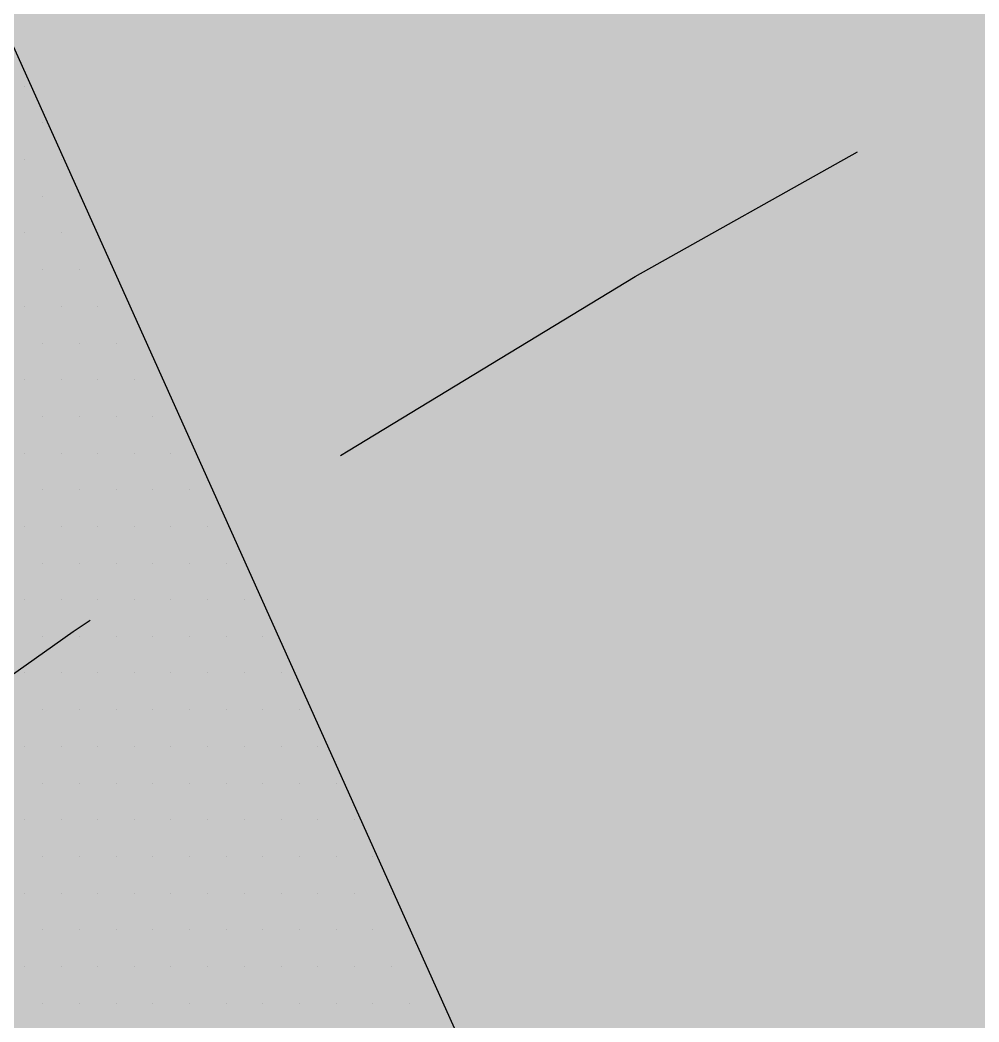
# Paper-space layout 'Layout1' of a CAD drawing. Extents: x -43 to 2298, y -18 to 768.
# Drawn here: x 134.243 to 135.683, y 266.07 to 267.574 of the extents above; entities that cross this region are included whole.
import ezdxf

# ---------------------------------------------------------------- set-up
doc = ezdxf.new("R2010")
doc.units = 0
doc.header["$LTSCALE"] = 2
doc.linetypes.add('CACHEX2', pattern=[0.75, 0.5, -0.25])
doc.layers.add('CARTOUCHE', color=7, linetype='Continuous')
doc.layers.add('LOGO', color=7, linetype='Continuous')

# ---------------------------------------------------------------- blocks, each defined once
blk = doc.blocks.new('A$C715108E3')
at = {"layer": 'LOGO', "color": 131}
for p, q in [((-19.5603, -4.2494), (-19.5603, -4.2494)), ((-19.5146, -4.3407), (-19.5146, -4.3407)), ((-19.5603, -4.4331), (-19.5603, -4.4331)), ((-19.469, -4.4331), (-19.469, -4.4331)), ((-19.5146, -4.5245), (-19.5146, -4.5245)), ((-19.4228, -4.5245), (-19.4228, -4.5245)), ((-19.5603, -4.6156), (-19.5603, -4.6156)), ((-19.469, -4.6156), (-19.469, -4.6156)), ((-19.5146, -4.7082), (-19.5146, -4.7082)), ((-19.4228, -4.7082), (-19.4228, -4.7082)), ((-19.5603, -4.7997), (-19.5603, -4.7997)), ((-19.469, -4.7997), (-19.469, -4.7997)), ((-19.377, -4.7997), (-19.377, -4.7997)), ((-19.5146, -4.892), (-19.5146, -4.892)), ((-19.4228, -4.892), (-19.4228, -4.892)), ((-19.3313, -4.892), (-19.3313, -4.892)), ((-19.5603, -4.9833), (-19.5603, -4.9833)), ((-19.469, -4.9833), (-19.469, -4.9833)), ((-19.377, -4.9833), (-19.377, -4.9833)), ((-19.2852, -4.9833), (-19.2852, -4.9833)), ((-19.5146, -5.0748), (-19.5146, -5.0748)), ((-19.4228, -5.0748), (-19.4228, -5.0748)), ((-19.3313, -5.0748), (-19.3313, -5.0748)), ((-19.2395, -5.0748), (-19.2395, -5.0748)), ((-19.5603, -5.1674), (-19.5603, -5.1674)), ((-19.469, -5.1674), (-19.469, -5.1674)), ((-19.377, -5.1674), (-19.377, -5.1674)), ((-19.2852, -5.1674), (-19.2852, -5.1674)), ((-19.1941, -5.1674), (-19.1941, -5.1674)), ((-19.5146, -5.2586), (-19.5146, -5.2586)), ((-19.4228, -5.2586), (-19.4228, -5.2586)), ((-19.3313, -5.2586), (-19.3313, -5.2586)), ((-19.2395, -5.2586), (-19.2395, -5.2586)), ((-19.1476, -5.2586), (-19.1476, -5.2586)), ((-19.5603, -5.3499), (-19.5603, -5.3499)), ((-19.469, -5.3499), (-19.469, -5.3499)), ((-19.377, -5.3499), (-19.377, -5.3499)), ((-19.2852, -5.3499), (-19.2852, -5.3499)), ((-19.1941, -5.3499), (-19.1941, -5.3499)), ((-19.1019, -5.3499), (-19.1019, -5.3499)), ((-19.5146, -5.4423), (-19.5146, -5.4423)), ((-19.4228, -5.4423), (-19.4228, -5.4423)), ((-19.3313, -5.4423), (-19.3313, -5.4423)), ((-19.2395, -5.4423), (-19.2395, -5.4423)), ((-19.1476, -5.4423), (-19.1476, -5.4423)), ((-19.0562, -5.4423), (-19.0562, -5.4423)), ((-19.5603, -5.5339), (-19.5603, -5.5339)), ((-19.469, -5.5339), (-19.469, -5.5339)), ((-19.377, -5.5339), (-19.377, -5.5339)), ((-19.2852, -5.5339), (-19.2852, -5.5339)), ((-19.1941, -5.5339), (-19.1941, -5.5339)), ((-19.1019, -5.5339), (-19.1019, -5.5339)), ((-19.0101, -5.5339), (-19.0101, -5.5339)), ((-19.5146, -5.625), (-19.5146, -5.625)), ((-19.4228, -5.625), (-19.4228, -5.625)), ((-19.3313, -5.625), (-19.3313, -5.625)), ((-19.2395, -5.625), (-19.2395, -5.625)), ((-19.1476, -5.625), (-19.1476, -5.625)), ((-19.0562, -5.625), (-19.0562, -5.625)), ((-18.9643, -5.625), (-18.9643, -5.625)), ((-19.5603, -5.7174), (-19.5603, -5.7174)), ((-19.469, -5.7174), (-19.469, -5.7174)), ((-19.377, -5.7174), (-19.377, -5.7174)), ((-19.2852, -5.7174), (-19.2852, -5.7174)), ((-19.1941, -5.7174), (-19.1941, -5.7174)), ((-19.1019, -5.7174), (-19.1019, -5.7174)), ((-19.0101, -5.7174), (-19.0101, -5.7174)), ((-18.9188, -5.7174), (-18.9188, -5.7174)), ((-19.5146, -5.8091), (-19.5146, -5.8091)), ((-19.4228, -5.8091), (-19.4228, -5.8091)), ((-19.3313, -5.8091), (-19.3313, -5.8091)), ((-19.2395, -5.8091), (-19.2395, -5.8091)), ((-19.1476, -5.8091), (-19.1476, -5.8091)), ((-19.0562, -5.8091), (-19.0562, -5.8091)), ((-18.9643, -5.8091), (-18.9643, -5.8091)), ((-18.8723, -5.8091), (-18.8723, -5.8091)), ((-19.5603, -5.9003), (-19.5603, -5.9003)), ((-19.469, -5.9003), (-19.469, -5.9003)), ((-19.377, -5.9003), (-19.377, -5.9003)), ((-19.2852, -5.9003), (-19.2852, -5.9003)), ((-19.1941, -5.9003), (-19.1941, -5.9003)), ((-19.1019, -5.9003), (-19.1019, -5.9003)), ((-19.0101, -5.9003), (-19.0101, -5.9003)), ((-18.9188, -5.9003), (-18.9188, -5.9003)), ((-18.8268, -5.9003), (-18.8268, -5.9003)), ((-19.5146, -5.9927), (-19.5146, -5.9927)), ((-19.4228, -5.9927), (-19.4228, -5.9927)), ((-19.3313, -5.9927), (-19.3313, -5.9927)), ((-19.2395, -5.9927), (-19.2395, -5.9927)), ((-19.1476, -5.9927), (-19.1476, -5.9927)), ((-19.0562, -5.9927), (-19.0562, -5.9927)), ((-18.9643, -5.9927), (-18.9643, -5.9927)), ((-18.8723, -5.9927), (-18.8723, -5.9927)), ((-18.7812, -5.9927), (-18.7812, -5.9927)), ((-19.5603, -6.0842), (-19.5603, -6.0842)), ((-19.469, -6.0842), (-19.469, -6.0842)), ((-19.377, -6.0842), (-19.377, -6.0842)), ((-19.2852, -6.0842), (-19.2852, -6.0842)), ((-19.1941, -6.0842), (-19.1941, -6.0842)), ((-19.1019, -6.0842), (-19.1019, -6.0842)), ((-19.0101, -6.0842), (-19.0101, -6.0842)), ((-18.9188, -6.0842), (-18.9188, -6.0842)), ((-18.8268, -6.0842), (-18.8268, -6.0842)), ((-18.7349, -6.0842), (-18.7349, -6.0842)), ((-19.5146, -6.1753), (-19.5146, -6.1753)), ((-19.4228, -6.1753), (-19.4228, -6.1753)), ((-19.3313, -6.1753), (-19.3313, -6.1753)), ((-19.2395, -6.1753), (-19.2395, -6.1753)), ((-19.1476, -6.1753), (-19.1476, -6.1753)), ((-19.0562, -6.1753), (-19.0562, -6.1753)), ((-18.9643, -6.1753), (-18.9643, -6.1753)), ((-18.8723, -6.1753), (-18.8723, -6.1753)), ((-18.7812, -6.1753), (-18.7812, -6.1753)), ((-18.689, -6.1753), (-18.689, -6.1753)), ((-19.5603, -6.2678), (-19.5603, -6.2678)), ((-19.469, -6.2678), (-19.469, -6.2678)), ((-19.377, -6.2678), (-19.377, -6.2678)), ((-19.2852, -6.2678), (-19.2852, -6.2678)), ((-19.1941, -6.2678), (-19.1941, -6.2678)), ((-19.1019, -6.2678), (-19.1019, -6.2678)), ((-19.0101, -6.2678), (-19.0101, -6.2678)), ((-18.9188, -6.2678), (-18.9188, -6.2678)), ((-18.8268, -6.2678), (-18.8268, -6.2678)), ((-18.7349, -6.2678), (-18.7349, -6.2678)), ((-18.6431, -6.2678), (-18.6431, -6.2678)), ((-19.5146, -6.3593), (-19.5146, -6.3593)), ((-19.4228, -6.3593), (-19.4228, -6.3593)), ((-19.3313, -6.3593), (-19.3313, -6.3593)), ((-19.2395, -6.3593), (-19.2395, -6.3593)), ((-19.1476, -6.3593), (-19.1476, -6.3593)), ((-19.0562, -6.3593), (-19.0562, -6.3593)), ((-18.9643, -6.3593), (-18.9643, -6.3593)), ((-18.8723, -6.3593), (-18.8723, -6.3593)), ((-18.7812, -6.3593), (-18.7812, -6.3593)), ((-18.689, -6.3593), (-18.689, -6.3593)), ((-18.5974, -6.3593), (-18.5974, -6.3593)), ((-19.5603, -6.4508), (-19.5603, -6.4508)), ((-19.469, -6.4508), (-19.469, -6.4508)), ((-19.377, -6.4508), (-19.377, -6.4508)), ((-19.2852, -6.4508), (-19.2852, -6.4508)), ((-19.1941, -6.4508), (-19.1941, -6.4508)), ((-19.1019, -6.4508), (-19.1019, -6.4508)), ((-19.0101, -6.4508), (-19.0101, -6.4508)), ((-18.9188, -6.4508), (-18.9188, -6.4508)), ((-18.8268, -6.4508), (-18.8268, -6.4508)), ((-18.7349, -6.4508), (-18.7349, -6.4508)), ((-18.6431, -6.4508), (-18.6431, -6.4508)), ((-19.5146, -6.543), (-19.5146, -6.543)), ((-19.4228, -6.543), (-19.4228, -6.543)), ((-19.3313, -6.543), (-19.3313, -6.543)), ((-19.2395, -6.543), (-19.2395, -6.543)), ((-19.1476, -6.543), (-19.1476, -6.543)), ((-19.0562, -6.543), (-19.0562, -6.543)), ((-18.9643, -6.543), (-18.9643, -6.543)), ((-18.8723, -6.543), (-18.8723, -6.543)), ((-18.7812, -6.543), (-18.7812, -6.543)), ((-18.689, -6.543), (-18.689, -6.543)), ((-18.5974, -6.543), (-18.5974, -6.543))]:
    blk.add_line(p, q, dxfattribs=at)
blk.add_lwpolyline([(-17.1584, -8.2441), (-18.0286, -7.9298), (-18.0526, -7.5674), (-19.5918, -4.1428), (-19.9715, -4.6917), (-20.3358, -5.3705), (-20.5244, -6.0493), (-18.8268, -9.8581), (-21.759, -9.5491), (-21.8471, -10.1027), (-21.9097, -10.8565), (-21.9352, -11.1957), (-19.0429, -11.5482), (-21.5982, -15.1374), (-21.3595, -15.879), (-21.1447, -16.5576), (-21.0193, -16.9601), (-20.5289, -16.3696), (-17.1333, -11.706)], dxfattribs=at)
blk = doc.blocks.new('A$C581E6685')
at = {"layer": 'LOGO', "color": 32, "linetype": 'CACHEX2', "ltscale": 1.5}
blk.add_ellipse((-38.0538, 23.8138), major_axis=(-19.0311, -3.534), ratio=0.590567, dxfattribs=at)
at = {"layer": 'LOGO', "color": 32}
blk.add_ellipse((-37.6144, 23.8499), major_axis=(-13.5768, -4.2839), ratio=0.791971, dxfattribs=at)
at = {"layer": 'CARTOUCHE'}
blk.add_blockref('A$C715108E3', (-31.6739, 36.3189), dxfattribs=at)

psp = doc.layouts.get("Layout1")

# ---------------------------------------------------------------- hatches: boundary and pattern name
at = {"layer": 'CARTOUCHE', "true_color": 0xffffff}
h = psp.add_hatch(color=7, dxfattribs=at)
h.dxf.hatch_style = 1
edge = h.paths.add_edge_path()
edge.add_spline(control_points=[(127.7197, 272.4748), (127.7197, 261.5837), (127.7197, 250.6925), (127.7197, 246.8525), (131.5597, 246.8525), (177.0989, 246.8525), (222.6382, 246.8525), (226.4782, 246.8525), (226.4782, 250.6925), (226.4782, 261.5837), (226.4782, 272.4748), (226.4782, 276.3148), (222.6382, 276.3148), (177.0989, 276.3148), (131.5597, 276.3148), (127.7197, 276.3148), (127.7197, 272.4748)], knot_values=[0, 0, 0, 1, 1, 2.570796, 2.570796, 3.570796, 3.570796, 5.141593, 5.141593, 6.141593, 6.141593, 7.712389, 7.712389, 8.712389, 8.712389, 10.283185, 10.283185, 10.283185], weights=[1, 1, 1, 0.707107, 1, 1, 1, 0.707107, 1, 1, 1, 0.707107, 1, 1, 1, 0.707107, 1], degree=2, periodic=0)

# ---------------------------------------------------------------- linework, layer by layer
at = {"layer": 'CARTOUCHE'}
psp.add_rational_spline([(127.7197, 272.4748), (127.7197, 261.5837), (127.7197, 250.6925), (127.7197, 246.8525), (131.5597, 246.8525), (177.0989, 246.8525), (222.6382, 246.8525), (226.4782, 246.8525), (226.4782, 250.6925), (226.4782, 261.5837), (226.4782, 272.4748), (226.4782, 276.3148), (222.6382, 276.3148), (177.0989, 276.3148), (131.5597, 276.3148), (127.7197, 276.3148), (127.7197, 272.4748)], [1, 1, 1, 0.707106781187, 1, 1, 1, 0.707106781187, 1, 1, 1, 0.707106781187, 1, 1, 1, 0.707106781187, 1], degree=2, knots=[0, 0, 0, 1, 1, 2.570796, 2.570796, 3.570796, 3.570796, 5.141593, 5.141593, 6.141593, 6.141593, 7.712389, 7.712389, 8.712389, 8.712389, 10.283185, 10.283185, 10.283185], dxfattribs=at)

# ---------------------------------------------------------------- block references
at = {"layer": 'CARTOUCHE', "xscale": 0.6, "yscale": 0.6, "zscale": 0.6}
psp.add_blockref('A$C581E6685', (164.9904, 248.2331), dxfattribs=at)

doc.saveas('drawing.dxf')
